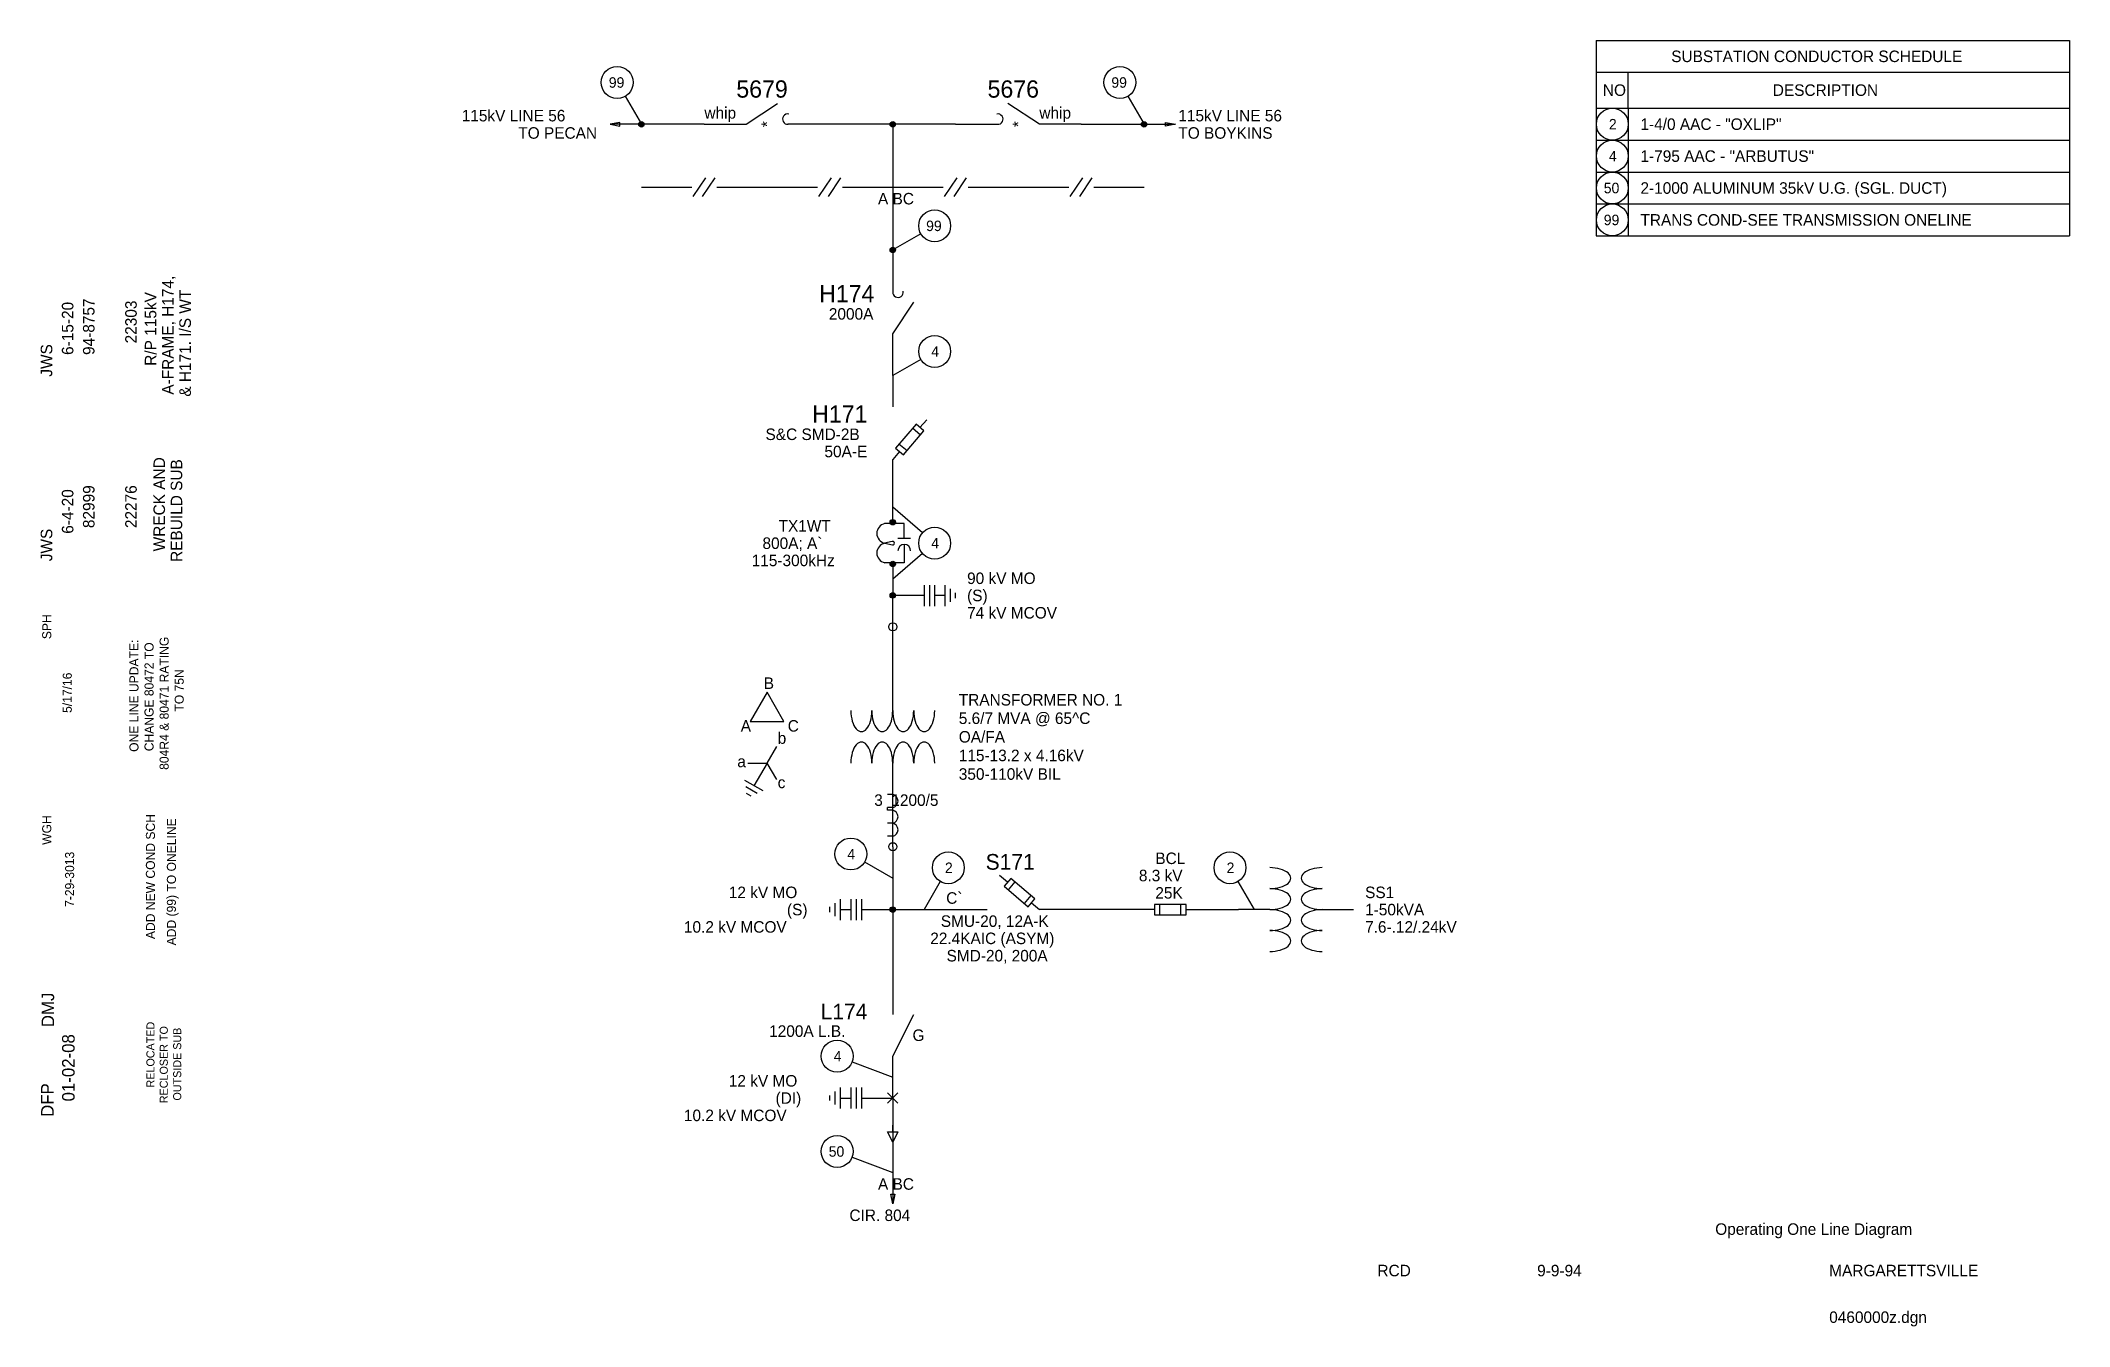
# Model space of a CAD drawing. Extents: x 537.5 to 553.6, y 500.3 to 510.6.
import ezdxf

# ---------------------------------------------------------------- set-up
doc = ezdxf.new("R2010")
doc.units = 0
doc.layers.add('elec linework', color=7, linetype='Continuous')
doc.layers.add('Level 1', color=7, linetype='Continuous')

msp = doc.modelspace()

# ---------------------------------------------------------------- linework, layer by layer
at = {"layer": 'elec linework'}
for p, q in [((544.24, 501.899), (544.24, 501.95)), ((544.24, 501.815), (544.24, 501.764))]:
    msp.add_line(p, q, dxfattribs=at)
at = {"layer": 'Level 1'}
for p, q in [((549.837, 510.583), (549.837, 510.045)), ((549.837, 510.583), (553.602, 510.583)), ((553.602, 510.583), (553.602, 510.045)), ((549.837, 510.332), (553.602, 510.332)), ((550.092, 510.045), (550.092, 510.332)), ((542.111, 510.14), (542.24, 509.917)), ((546.111, 510.14), (546.24, 509.917)), ((543.073, 509.917), (543.323, 510.083)), ((545.406, 509.917), (545.156, 510.083)), ((549.837, 510.045), (553.602, 510.045)), ((549.837, 510.045), (549.837, 509.791)), ((550.092, 510.045), (550.092, 509.791)), ((553.602, 510.045), (553.602, 509.791)), ((542.068, 509.932), (541.99, 509.917)), ((541.99, 509.917), (542.068, 509.901)), ((542.24, 509.917), (541.99, 509.917)), ((542.068, 509.901), (542.068, 509.932)), ((542.74, 509.917), (542.24, 509.917)), ((542.74, 509.917), (543.073, 509.917)), ((543.74, 509.917), (543.406, 509.917)), ((544.739, 509.917), (543.74, 509.917)), ((544.24, 509.917), (544.24, 508.917)), ((544.739, 509.917), (545.073, 509.917)), ((545.739, 509.917), (545.406, 509.917)), ((545.739, 509.917), (546.24, 509.917)), ((546.24, 509.917), (546.49, 509.917)), ((546.411, 509.932), (546.49, 509.917)), ((546.411, 509.901), (546.411, 509.932)), ((546.49, 509.917), (546.411, 509.901)), ((549.837, 509.791), (549.837, 509.537)), ((549.837, 509.791), (553.602, 509.791)), ((550.092, 509.791), (550.092, 509.537)), ((553.602, 509.791), (553.602, 509.537)), ((542.652, 509.342), (542.752, 509.492)), ((542.727, 509.342), (542.827, 509.492)), ((543.652, 509.342), (543.752, 509.492)), ((543.727, 509.342), (543.827, 509.492)), ((544.652, 509.342), (544.752, 509.492)), ((544.727, 509.342), (544.827, 509.492)), ((545.652, 509.342), (545.752, 509.492)), ((545.727, 509.342), (545.827, 509.492)), ((549.837, 509.537), (553.602, 509.537)), ((549.837, 509.537), (549.837, 509.283)), ((550.092, 509.537), (550.092, 509.283)), ((553.602, 509.537), (553.602, 509.283)), ((542.24, 509.417), (542.64, 509.417)), ((542.84, 509.417), (543.64, 509.417)), ((543.84, 509.417), (544.64, 509.417)), ((544.84, 509.417), (545.64, 509.417)), ((545.84, 509.417), (546.24, 509.417)), ((549.837, 509.283), (549.837, 509.029)), ((549.837, 509.283), (553.602, 509.283)), ((550.092, 509.283), (550.092, 509.029)), ((553.602, 509.283), (553.602, 509.029)), ((544.463, 509.046), (544.24, 508.917)), ((549.837, 509.029), (553.602, 509.029)), ((544.24, 508.917), (544.24, 508.583)), ((544.24, 508.25), (544.406, 508.5)), ((544.24, 507.917), (544.24, 508.25)), ((544.463, 508.046), (544.24, 507.917)), ((544.24, 507.917), (544.24, 507.667)), ((544.456, 507.503), (544.511, 507.566)), ((544.461, 507.444), (544.398, 507.499)), ((544.294, 507.313), (544.24, 507.25)), ((544.24, 507), (544.24, 507.25)), ((544.353, 507.318), (544.289, 507.372)), ((544.24, 506.739), (544.24, 507)), ((544.477, 506.666), (544.24, 506.87)), ((544.331, 506.739), (544.175, 506.739)), ((544.236, 506.597), (544.175, 506.583)), ((544.176, 506.583), (544.237, 506.57)), ((544.28, 506.624), (544.382, 506.624)), ((544.331, 506.624), (544.331, 506.739)), ((544.331, 506.427), (544.175, 506.427)), ((544.477, 506.5), (544.24, 506.297)), ((544.24, 506.427), (544.24, 506.167)), ((544.331, 506.573), (544.331, 506.427)), ((544.49, 506.167), (544.24, 506.167)), ((544.24, 505.917), (544.24, 506.167)), ((544.49, 506.25), (544.49, 506.083)), ((544.531, 506.25), (544.531, 506.083)), ((544.573, 506.25), (544.573, 506.083)), ((544.656, 506.167), (544.573, 506.167)), ((544.656, 506.083), (544.656, 506.25)), ((544.656, 506.167), (544.656, 506.167)), ((544.698, 506.115), (544.698, 506.219)), ((544.739, 506.146), (544.739, 506.188)), ((544.24, 505.25), (544.24, 505.917)), ((543.24, 504.833), (543.316, 504.966)), ((543.086, 504.833), (543.24, 504.833)), ((543.24, 504.833), (543.135, 504.653)), ((543.316, 504.701), (543.24, 504.833)), ((544.24, 504.167), (544.24, 504.833)), ((543.208, 504.611), (543.063, 504.695)), ((543.16, 504.591), (543.07, 504.643)), ((543.112, 504.57), (543.076, 504.591)), ((544.24, 504.583), (544.198, 504.583)), ((544.24, 504.479), (544.198, 504.479)), ((544.198, 504.458), (544.198, 504.479)), ((544.24, 504.458), (544.198, 504.458)), ((544.24, 504.354), (544.198, 504.354)), ((544.24, 504.25), (544.198, 504.25)), ((544.24, 504.167), (544.24, 503.167)), ((544.016, 504.046), (544.24, 503.917)), ((544.618, 503.89), (544.49, 503.667)), ((545.153, 503.884), (545.09, 503.938)), ((545.212, 503.888), (545.158, 503.825)), ((546.986, 503.89), (547.115, 503.667)), ((543.74, 503.646), (543.74, 503.688)), ((543.781, 503.615), (543.781, 503.719)), ((543.823, 503.583), (543.823, 503.75)), ((543.906, 503.75), (543.906, 503.583)), ((543.948, 503.75), (543.948, 503.583)), ((543.99, 503.75), (543.99, 503.583)), ((545.338, 503.78), (545.284, 503.716)), ((545.343, 503.721), (545.406, 503.667)), ((546.365, 503.625), (546.365, 503.708)), ((546.531, 503.625), (546.531, 503.708)), ((543.823, 503.667), (543.823, 503.667)), ((543.823, 503.667), (543.906, 503.667)), ((543.99, 503.667), (544.24, 503.667)), ((544.24, 503.667), (544.74, 503.667)), ((544.74, 503.667), (544.99, 503.667)), ((545.656, 503.667), (545.406, 503.667)), ((546.156, 503.667), (545.656, 503.667)), ((546.323, 503.667), (546.156, 503.667)), ((546.573, 503.667), (546.74, 503.667)), ((546.74, 503.667), (546.99, 503.667)), ((547.24, 503.667), (546.99, 503.667)), ((547.657, 503.667), (547.907, 503.667)), ((544.24, 503.167), (544.24, 502.833)), ((544.24, 502.5), (544.406, 502.833)), ((543.916, 502.455), (544.24, 502.333)), ((544.24, 502.167), (544.24, 502.5)), ((543.823, 502.083), (543.823, 502.25)), ((543.906, 502.25), (543.906, 502.083)), ((543.948, 502.25), (543.948, 502.083)), ((543.99, 502.25), (543.99, 502.083)), ((543.74, 502.146), (543.74, 502.188)), ((543.781, 502.115), (543.781, 502.219)), ((543.823, 502.167), (543.823, 502.167)), ((543.823, 502.167), (543.906, 502.167)), ((543.99, 502.167), (544.24, 502.167)), ((544.198, 502.125), (544.281, 502.208)), ((544.198, 502.208), (544.281, 502.125)), ((544.24, 502.167), (544.24, 501.575)), ((544.24, 501.95), (544.24, 501.95)), ((544.24, 501.899), (544.24, 501.899)), ((543.916, 501.697), (544.24, 501.575)), ((544.24, 501.575), (544.24, 501.325)), ((544.224, 501.403), (544.255, 501.403)), ((544.24, 501.325), (544.224, 501.403)), ((544.255, 501.403), (544.24, 501.325))]:
    msp.add_line(p, q, dxfattribs=at)
for points in [[(544.425, 507.53), (544.262, 507.34), (544.325, 507.286), (544.488, 507.476)], [(543.106, 505.165), (543.373, 505.165), (543.239, 505.396)], [(545.126, 503.852), (545.316, 503.689), (545.37, 503.753), (545.18, 503.915)], [(546.573, 503.708), (546.323, 503.708), (546.323, 503.625), (546.573, 503.625)], [(544.24, 501.815), (544.198, 501.899), (544.281, 501.899)]]:
    msp.add_lwpolyline(points, close=True, dxfattribs=at)
for centre, radius in [((542.047, 510.25), 0.127), ((546.047, 510.25), 0.127), ((549.965, 509.918), 0.127), ((542.24, 509.917), 0.0216), ((542.24, 509.917), 0.0173), ((542.24, 509.917), 0.0127), ((542.24, 509.917), 0.00856), ((542.24, 509.917), 0.00558), ((542.24, 509.917), 0.00312), ((544.24, 509.917), 0.0216), ((544.24, 509.917), 0.0173), ((544.24, 509.917), 0.0127), ((544.24, 509.917), 0.00856), ((544.24, 509.917), 0.00558), ((544.24, 509.917), 0.00312), ((546.24, 509.917), 0.0216), ((546.24, 509.917), 0.0173), ((546.24, 509.917), 0.0127), ((546.24, 509.917), 0.00856), ((546.24, 509.917), 0.00558), ((546.24, 509.917), 0.00312), ((549.965, 509.664), 0.127), ((549.965, 509.41), 0.127), ((544.573, 509.109), 0.127), ((549.965, 509.156), 0.127), ((544.24, 508.917), 0.0216), ((544.24, 508.917), 0.0173), ((544.24, 508.917), 0.0127), ((544.24, 508.917), 0.00856), ((544.24, 508.917), 0.00558), ((544.24, 508.917), 0.00312), ((544.573, 508.109), 0.127), ((544.24, 506.75), 0.0216), ((544.24, 506.75), 0.0173), ((544.24, 506.75), 0.0127), ((544.24, 506.75), 0.00856), ((544.24, 506.75), 0.00558), ((544.24, 506.75), 0.00312), ((544.573, 506.583), 0.127), ((544.24, 506.417), 0.0216), ((544.24, 506.417), 0.0173), ((544.24, 506.417), 0.0127), ((544.24, 506.417), 0.00856), ((544.24, 506.417), 0.00558), ((544.24, 506.417), 0.00312), ((544.24, 506.167), 0.0216), ((544.24, 506.167), 0.0173), ((544.24, 506.167), 0.0127), ((544.24, 506.167), 0.00856), ((544.24, 506.167), 0.00558), ((544.24, 506.167), 0.00312), ((544.24, 505.917), 0.0324), ((543.906, 504.109), 0.127), ((544.24, 504.167), 0.0324), ((544.682, 504), 0.127), ((546.923, 504), 0.127), ((544.24, 503.667), 0.0216), ((544.24, 503.667), 0.0173), ((544.24, 503.667), 0.0127), ((544.24, 503.667), 0.00856), ((544.24, 503.667), 0.00558), ((544.24, 503.667), 0.00312), ((543.797, 502.5), 0.127), ((543.797, 501.742), 0.127)]:
    msp.add_circle(centre, radius, dxfattribs=at)
for centre, radius, start, end in [((543.404, 509.958), 0.0411, 77.9715, 274.0413), ((545.076, 509.958), 0.0411, 265.9587, 102.0285), ((544.281, 508.58), 0.0411, 175.9587, 12.0285), ((544.193, 506.661), 0.0801, 102.6804, 257.3196), ((544.193, 506.505), 0.0801, 102.6804, 257.3196), ((544.24, 506.583), 0.014, 257.6377, 102.7679), ((544.331, 506.522), 0.051, 0, 180), ((544.228, 504.531), 0.0534, 282.6804, 77.3196), ((544.228, 504.406), 0.0534, 282.6804, 77.3196), ((544.228, 504.302), 0.0534, 282.6804, 77.3196)]:
    msp.add_arc(centre, radius, start, end, dxfattribs=at)
for centre, major_axis, start_param, end_param in [((543.99, 505.25), (0, -0.167), 4.712389, 7.853982), ((544.156, 505.25), (0, -0.167), 4.712389, 7.853982), ((544.323, 505.25), (0, -0.167), 4.712389, 7.853982), ((544.49, 505.25), (0, -0.167), 4.712389, 7.853982), ((543.99, 504.833), (0, -0.167), 1.570796, 4.712389), ((544.156, 504.833), (0, -0.167), 1.570796, 4.712389), ((544.323, 504.833), (0, -0.167), 1.570796, 4.712389), ((544.49, 504.833), (0, -0.167), 1.570796, 4.712389), ((547.24, 503.917), (-0.167, 0), 1.570796, 4.712389), ((547.657, 503.917), (-0.167, 0), 4.712389, 7.853982), ((547.24, 503.75), (-0.167, 0), 1.570796, 4.712389), ((547.657, 503.75), (-0.167, 0), 4.712389, 7.853982), ((547.24, 503.583), (-0.167, 0), 1.570796, 4.712389), ((547.657, 503.583), (-0.167, 0), 4.712389, 7.853982), ((547.24, 503.417), (-0.167, 0), 1.570796, 4.712389), ((547.657, 503.417), (-0.167, 0), 4.712389, 7.853982)]:
    msp.add_ellipse(centre, major_axis=major_axis, ratio=0.5, start_param=start_param, end_param=end_param, dxfattribs=at)

# ---------------------------------------------------------------- texts
for s, height, p in [('SUBSTATION CONDUCTOR SCHEDULE', 0.09167, (550.434, 510.412)), ('99', 0.0833, (541.98, 510.208)), ('99', 0.0833, (545.979, 510.208)), ('5679', 0.1375, (542.995, 510.129)), ('5676', 0.1375, (544.994, 510.129)), ('NO', 0.0917, (549.89, 510.143)), ('DESCRIPTION', 0.09167, (551.242, 510.143)), ('115kV LINE 56', 0.09167, (540.81, 509.94)), ('whip', 0.0917, (542.741, 509.962)), ('whip', 0.0917, (545.406, 509.962)), ('115kV LINE 56', 0.09167, (546.512, 509.94)), ('TO PECAN', 0.0917, (541.26, 509.802)), ('TO BOYKINS', 0.0917, (546.512, 509.802)), ('2', 0.0833, (549.938, 509.876)), ('1-4/0 AAC - "OXLIP"', 0.09167, (550.189, 509.872)), ('4', 0.0833, (549.938, 509.622)), ('1-795 AAC - "ARBUTUS"', 0.09167, (550.189, 509.618)), ('A BC', 0.0917, (544.122, 509.279)), ('50', 0.0833, (549.897, 509.368)), ('2-1000 ALUMINUM 35kV U.G. (SGL. DUCT)', 0.09167, (550.189, 509.364)), ('99', 0.0833, (549.897, 509.114)), ('TRANS COND-SEE TRANSMISSION ONELINE', 0.09167, (550.189, 509.11)), ('99', 0.0833, (544.505, 509.067)), ('H174', 0.1375, (543.654, 508.5)), ('2000A', 0.0917, (543.731, 508.362)), ('4', 0.0833, (544.546, 508.067)), ('H171', 0.1375, (543.598, 507.542)), ('S&C SMD-2B', 0.0917, (543.227, 507.404)), ('50A-E', 0.0917, (543.696, 507.267)), ('TX1WT', 0.0917, (543.331, 506.675)), ('800A; A`', 0.0917, (543.203, 506.537)), ('4', 0.0833, (544.546, 506.542)), ('115-300kHz', 0.0917, (543.117, 506.4)), ('90 kV MO', 0.0917, (544.831, 506.258)), ('(S)', 0.0917, (544.831, 506.121)), ('74 kV MCOV', 0.0917, (544.831, 505.983)), ('B', 0.0917, (543.213, 505.423)), ('TRANSFORMER NO. 1', 0.09167, (544.765, 505.291)), ('A', 0.0917, (543.03, 505.083)), ('C', 0.0917, (543.404, 505.083)), ('5.6/7 MVA @ 65^C', 0.09167, (544.765, 505.144)), ('b', 0.0917, (543.324, 504.986)), ('OA/FA', 0.0917, (544.765, 504.996)), ('a', 0.0917, (543.003, 504.8)), ('115-13.2 x 4.16kV', 0.09167, (544.765, 504.848)), ('c', 0.0917, (543.324, 504.633)), ('350-110kV BIL', 0.09167, (544.765, 504.7)), ('3  1200/5', 0.0917, (544.092, 504.492)), ('4', 0.0833, (543.879, 504.067)), ('2', 0.0833, (544.655, 503.958)), ('S171', 0.125, (544.979, 503.984)), ('BCL', 0.0917, (546.329, 504.029)), ('2', 0.0833, (546.896, 503.958)), ('12 kV MO', 0.0917, (542.935, 503.758)), ('8.3 kV', 0.0917, (546.198, 503.892)), ('25K', 0.0917, (546.329, 503.754)), ('SS1', 0.0917, (547.998, 503.758)), ('(S)', 0.0917, (543.398, 503.621)), ('C`', 0.0917, (544.665, 503.713)), ('1-50kVA', 0.0917, (547.998, 503.621)), ('10.2 kV MCOV', 0.09167, (542.578, 503.483)), ('SMU-20, 12A-K', 0.09167, (544.622, 503.529)), ('7.6-.12/.24kV', 0.09167, (547.998, 503.483)), ('22.4KAIC (ASYM)', 0.09167, (544.538, 503.392)), ('SMD-20, 200A', 0.09167, (544.668, 503.254)), ('L174', 0.125, (543.666, 502.792)), ('1200A L.B.', 0.0917, (543.256, 502.654)), ('G', 0.0917, (544.397, 502.621)), ('4', 0.0833, (543.77, 502.458)), ('12 kV MO', 0.0917, (542.935, 502.258)), ('10.2 kV MCOV', 0.09167, (542.578, 501.983)), ('(DI)', 0.0917, (543.307, 502.121)), ('50', 0.0833, (543.73, 501.7)), ('A BC', 0.0917, (544.122, 501.437)), ('CIR. 804', 0.0917, (543.895, 501.188)), ('Operating One Line Diagram', 0.09167, (550.784, 501.078)), ('RCD', 0.0917, (548.096, 500.748)), ('9-9-94', 0.0917, (549.367, 500.748)), ('MARGARETTSVILLE', 0.09167, (551.691, 500.748)), ('0460000z.dgn', 0.09167, (551.691, 500.377))]:
    msp.add_text(s, height=height, dxfattribs=at).set_placement(p)
for s, height, p in [('*', 0.0917, (543.286, 509.894)), ('*', 0.0917, (545.285, 509.894)), ('A-FRAME, H174,', 0.09167, (538.518, 507.765)), ('94-8757', 0.0917, (537.888, 508.081)), ('R/P 115kV', 0.0917, (538.38, 507.995)), ('& H171. I/S WT', 0.09167, (538.655, 507.749)), ('6-15-20', 0.0917, (537.72, 508.081)), ('22303', 0.0917, (538.224, 508.173)), ('JWS', 0.0917, (537.552, 507.908)), ('WRECK AND', 0.0917, (538.449, 506.518)), ('REBUILD SUB', 0.09167, (538.586, 506.434)), ('6-4-20', 0.0917, (537.72, 506.658)), ('82999', 0.0917, (537.888, 506.703)), ('22276', 0.0917, (538.224, 506.703)), ('JWS', 0.0917, (537.552, 506.439)), ('SPH', 0.072, (537.544, 505.819)), ('ONE LINE UPDATE:', 0.072, (538.238, 504.922)), ('CHANGE 80472 TO', 0.072, (538.358, 504.927)), ('804R4 & 80471 RATING', 0.072, (538.478, 504.779)), ('5/17/16', 0.072, (537.707, 505.232)), ('TO 75N', 0.072, (538.598, 505.243)), ('WGH', 0.072, (537.544, 504.182)), ('ADD NEW COND SCH', 0.072, (538.369, 503.432)), ('ADD (99) TO ONELINE', 0.072, (538.536, 503.382)), ('7-29-3013', 0.072, (537.726, 503.688)), ('DMJ', 0.1, (537.567, 502.731)), ('RELOCATED', 0.064, (538.365, 502.251)), ('RECLOSER TO', 0.064, (538.471, 502.126)), ('OUTSIDE SUB', 0.064, (538.578, 502.147)), ('01-02-08', 0.1, (537.73, 502.14)), ('DFP', 0.1, (537.563, 502.017))]:
    msp.add_text(s, height=height, rotation=90, dxfattribs=at).set_placement(p)

doc.saveas('drawing.dxf')
